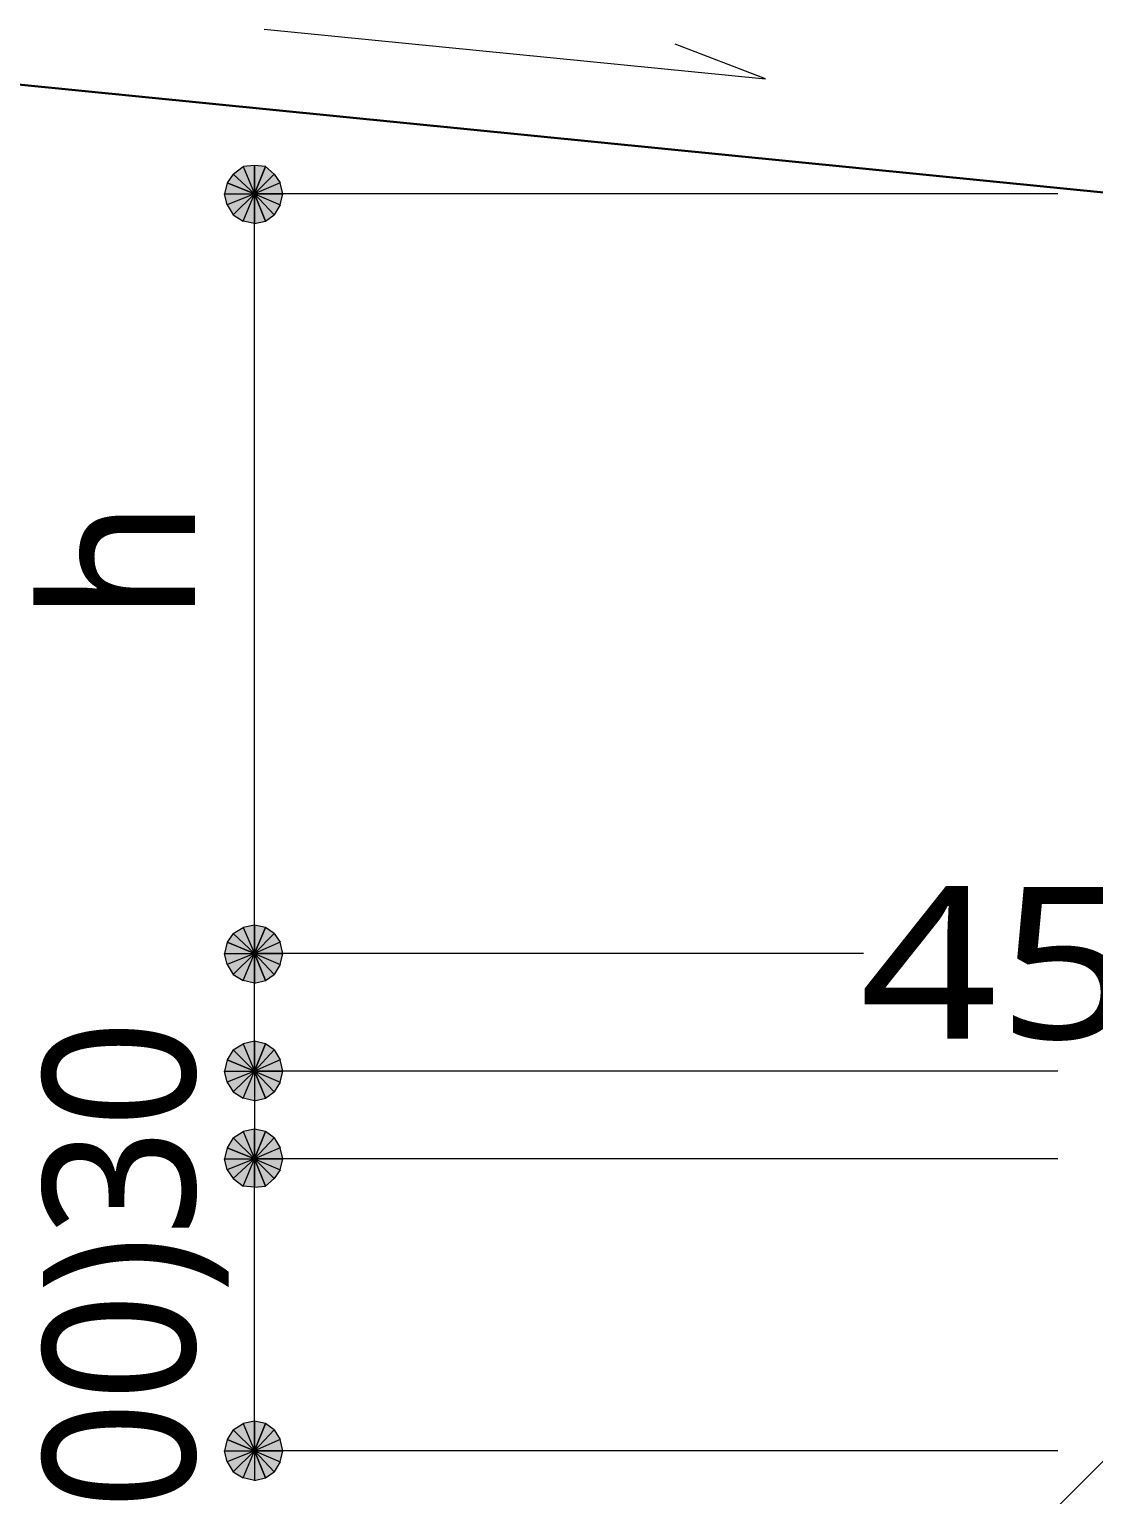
# Model space of a CAD drawing. Header units: millimetres. Extents: x 0 to 420, y 0 to 297.
# Drawn here: x 39.54 to 57.74, y 232.72 to 257.79 of the extents above; entities that cross this region are included whole.
import ezdxf
from ezdxf.enums import TextEntityAlignment as Align

# ---------------------------------------------------------------- set-up
doc = ezdxf.new("R2010")
doc.units = ezdxf.units.MM
doc.styles.add('kst32b', font='NotoSansJP-Variable.ttf')

msp = doc.modelspace()

# ---------------------------------------------------------------- hatches: boundary and pattern name
h = msp.add_hatch(color=7)
h.paths.add_polyline_path([(43.392, 255.46), (43.201, 255.439), (43.392, 254.974), (43.392, 255.46)])
h.paths.add_polyline_path([(43.201, 255.439), (43.392, 254.974), (43.032, 255.312), (43.201, 255.439)])
h.paths.add_polyline_path([(43.392, 254.974), (43.032, 255.312), (42.926, 255.164), (43.392, 254.974)])
for points in [[(43.582, 255.439), (43.392, 255.46), (43.392, 254.974), (43.582, 255.439)], [(43.582, 242.422), (43.392, 242.464), (43.392, 241.977), (43.582, 242.422)], [(43.582, 240.432), (43.392, 240.474), (43.392, 239.966), (43.582, 240.432)], [(43.582, 238.929), (43.392, 238.972), (43.392, 238.464), (43.582, 238.929)], [(43.582, 233.934), (43.392, 233.976), (43.392, 233.468), (43.582, 233.934)]]:
    msp.add_hatch(color=7).paths.add_polyline_path(points)
h = msp.add_hatch(color=7)
h.paths.add_polyline_path([(43.879, 254.974), (43.836, 255.164), (43.392, 254.974), (43.879, 254.974)])
h.paths.add_polyline_path([(43.836, 255.164), (43.392, 254.974), (43.73, 255.312), (43.836, 255.164)])
h.paths.add_polyline_path([(43.392, 254.974), (43.73, 255.312), (43.582, 255.439), (43.392, 254.974)])
h = msp.add_hatch(color=7)
h.paths.add_polyline_path([(42.926, 255.164), (42.884, 254.974), (43.392, 254.974), (42.926, 255.164)])
h.paths.add_polyline_path([(42.884, 254.974), (43.392, 254.974), (42.926, 254.783), (42.884, 254.974)])
h.paths.add_polyline_path([(43.392, 254.974), (42.926, 254.783), (43.032, 254.614), (43.392, 254.974)])
h = msp.add_hatch(color=7)
h.paths.add_polyline_path([(43.032, 254.614), (43.201, 254.508), (43.392, 254.974), (43.032, 254.614)])
h.paths.add_polyline_path([(43.201, 254.508), (43.392, 254.974), (43.392, 254.466), (43.201, 254.508)])
h.paths.add_polyline_path([(43.392, 254.974), (43.392, 254.466), (43.582, 254.508), (43.392, 254.974)])
h = msp.add_hatch(color=7)
h.paths.add_polyline_path([(43.582, 254.508), (43.73, 254.614), (43.392, 254.974), (43.582, 254.508)])
h.paths.add_polyline_path([(43.73, 254.614), (43.392, 254.974), (43.836, 254.783), (43.73, 254.614)])
h.paths.add_polyline_path([(43.392, 254.974), (43.836, 254.783), (43.879, 254.974), (43.392, 254.974)])
h = msp.add_hatch(color=7)
h.paths.add_polyline_path([(43.392, 242.464), (43.201, 242.422), (43.392, 241.977), (43.392, 242.464)])
h.paths.add_polyline_path([(43.201, 242.422), (43.392, 241.977), (43.032, 242.316), (43.201, 242.422)])
h.paths.add_polyline_path([(43.392, 241.977), (43.032, 242.316), (42.926, 242.168), (43.392, 241.977)])
h = msp.add_hatch(color=7)
h.paths.add_polyline_path([(43.879, 241.977), (43.836, 242.168), (43.392, 241.977), (43.879, 241.977)])
h.paths.add_polyline_path([(43.836, 242.168), (43.392, 241.977), (43.73, 242.316), (43.836, 242.168)])
h.paths.add_polyline_path([(43.392, 241.977), (43.73, 242.316), (43.582, 242.422), (43.392, 241.977)])
h = msp.add_hatch(color=7)
h.paths.add_polyline_path([(42.926, 242.168), (42.884, 241.977), (43.392, 241.977), (42.926, 242.168)])
h.paths.add_polyline_path([(42.884, 241.977), (43.392, 241.977), (42.926, 241.787), (42.884, 241.977)])
h.paths.add_polyline_path([(43.392, 241.977), (42.926, 241.787), (43.032, 241.617), (43.392, 241.977)])
h = msp.add_hatch(color=7)
h.paths.add_polyline_path([(43.032, 241.617), (43.201, 241.512), (43.392, 241.977), (43.032, 241.617)])
h.paths.add_polyline_path([(43.201, 241.512), (43.392, 241.977), (43.392, 241.469), (43.201, 241.512)])
h.paths.add_polyline_path([(43.392, 241.977), (43.392, 241.469), (43.582, 241.512), (43.392, 241.977)])
h = msp.add_hatch(color=7)
h.paths.add_polyline_path([(43.582, 241.512), (43.73, 241.617), (43.392, 241.977), (43.582, 241.512)])
h.paths.add_polyline_path([(43.73, 241.617), (43.392, 241.977), (43.836, 241.787), (43.73, 241.617)])
h.paths.add_polyline_path([(43.392, 241.977), (43.836, 241.787), (43.879, 241.977), (43.392, 241.977)])
h = msp.add_hatch(color=7)
h.paths.add_polyline_path([(43.392, 240.474), (43.201, 240.432), (43.392, 239.966), (43.392, 240.474)])
h.paths.add_polyline_path([(43.201, 240.432), (43.392, 239.966), (43.032, 240.326), (43.201, 240.432)])
h.paths.add_polyline_path([(43.392, 239.966), (43.032, 240.326), (42.926, 240.157), (43.392, 239.966)])
h = msp.add_hatch(color=7)
h.paths.add_polyline_path([(43.879, 239.966), (43.836, 240.157), (43.392, 239.966), (43.879, 239.966)])
h.paths.add_polyline_path([(43.836, 240.157), (43.392, 239.966), (43.73, 240.326), (43.836, 240.157)])
h.paths.add_polyline_path([(43.392, 239.966), (43.73, 240.326), (43.582, 240.432), (43.392, 239.966)])
h = msp.add_hatch(color=7)
h.paths.add_polyline_path([(42.926, 240.157), (42.884, 239.966), (43.392, 239.966), (42.926, 240.157)])
h.paths.add_polyline_path([(42.884, 239.966), (43.392, 239.966), (42.926, 239.776), (42.884, 239.966)])
h.paths.add_polyline_path([(43.392, 239.966), (42.926, 239.776), (43.032, 239.607), (43.392, 239.966)])
h = msp.add_hatch(color=7)
h.paths.add_polyline_path([(43.032, 239.607), (43.201, 239.501), (43.392, 239.966), (43.032, 239.607)])
h.paths.add_polyline_path([(43.201, 239.501), (43.392, 239.966), (43.392, 239.458), (43.201, 239.501)])
h.paths.add_polyline_path([(43.392, 239.966), (43.392, 239.458), (43.582, 239.501), (43.392, 239.966)])
h = msp.add_hatch(color=7)
h.paths.add_polyline_path([(43.582, 239.501), (43.73, 239.607), (43.392, 239.966), (43.582, 239.501)])
h.paths.add_polyline_path([(43.73, 239.607), (43.392, 239.966), (43.836, 239.776), (43.73, 239.607)])
h.paths.add_polyline_path([(43.392, 239.966), (43.836, 239.776), (43.879, 239.966), (43.392, 239.966)])
h = msp.add_hatch(color=7)
h.paths.add_polyline_path([(43.392, 238.972), (43.201, 238.929), (43.392, 238.464), (43.392, 238.972)])
h.paths.add_polyline_path([(43.201, 238.929), (43.392, 238.464), (43.032, 238.823), (43.201, 238.929)])
h.paths.add_polyline_path([(43.392, 238.464), (43.032, 238.823), (42.926, 238.654), (43.392, 238.464)])
h = msp.add_hatch(color=7)
h.paths.add_polyline_path([(43.879, 238.464), (43.836, 238.654), (43.392, 238.464), (43.879, 238.464)])
h.paths.add_polyline_path([(43.836, 238.654), (43.392, 238.464), (43.73, 238.823), (43.836, 238.654)])
h.paths.add_polyline_path([(43.392, 238.464), (43.73, 238.823), (43.582, 238.929), (43.392, 238.464)])
h = msp.add_hatch(color=7)
h.paths.add_polyline_path([(42.926, 238.654), (42.884, 238.464), (43.392, 238.464), (42.926, 238.654)])
h.paths.add_polyline_path([(42.884, 238.464), (43.392, 238.464), (42.926, 238.273), (42.884, 238.464)])
h.paths.add_polyline_path([(43.392, 238.464), (42.926, 238.273), (43.032, 238.125), (43.392, 238.464)])
h = msp.add_hatch(color=7)
h.paths.add_polyline_path([(43.032, 238.125), (43.201, 237.998), (43.392, 238.464), (43.032, 238.125)])
h.paths.add_polyline_path([(43.201, 237.998), (43.392, 238.464), (43.392, 237.977), (43.201, 237.998)])
h.paths.add_polyline_path([(43.392, 238.464), (43.392, 237.977), (43.582, 237.998), (43.392, 238.464)])
h = msp.add_hatch(color=7)
h.paths.add_polyline_path([(43.582, 237.998), (43.73, 238.125), (43.392, 238.464), (43.582, 237.998)])
h.paths.add_polyline_path([(43.73, 238.125), (43.392, 238.464), (43.836, 238.273), (43.73, 238.125)])
h.paths.add_polyline_path([(43.392, 238.464), (43.836, 238.273), (43.879, 238.464), (43.392, 238.464)])
h = msp.add_hatch(color=7)
h.paths.add_polyline_path([(43.392, 233.976), (43.201, 233.934), (43.392, 233.468), (43.392, 233.976)])
h.paths.add_polyline_path([(43.201, 233.934), (43.392, 233.468), (43.032, 233.828), (43.201, 233.934)])
h.paths.add_polyline_path([(43.392, 233.468), (43.032, 233.828), (42.926, 233.659), (43.392, 233.468)])
h = msp.add_hatch(color=7)
h.paths.add_polyline_path([(43.879, 233.468), (43.836, 233.659), (43.392, 233.468), (43.879, 233.468)])
h.paths.add_polyline_path([(43.836, 233.659), (43.392, 233.468), (43.73, 233.828), (43.836, 233.659)])
h.paths.add_polyline_path([(43.392, 233.468), (43.73, 233.828), (43.582, 233.934), (43.392, 233.468)])
h = msp.add_hatch(color=7)
h.paths.add_polyline_path([(42.926, 233.659), (42.884, 233.468), (43.392, 233.468), (42.926, 233.659)])
h.paths.add_polyline_path([(42.884, 233.468), (43.392, 233.468), (42.926, 233.278), (42.884, 233.468)])
h.paths.add_polyline_path([(43.392, 233.468), (42.926, 233.278), (43.032, 233.108), (43.392, 233.468)])
h = msp.add_hatch(color=7)
h.paths.add_polyline_path([(43.032, 233.108), (43.201, 233.003), (43.392, 233.468), (43.032, 233.108)])
h.paths.add_polyline_path([(43.201, 233.003), (43.392, 233.468), (43.392, 232.96), (43.201, 233.003)])
h.paths.add_polyline_path([(43.392, 233.468), (43.392, 232.96), (43.582, 233.003), (43.392, 233.468)])
h = msp.add_hatch(color=7)
h.paths.add_polyline_path([(43.582, 233.003), (43.73, 233.108), (43.392, 233.468), (43.582, 233.003)])
h.paths.add_polyline_path([(43.73, 233.108), (43.392, 233.468), (43.836, 233.278), (43.73, 233.108)])
h.paths.add_polyline_path([(43.392, 233.468), (43.836, 233.278), (43.879, 233.468), (43.392, 233.468)])

# ---------------------------------------------------------------- linework, layer by layer
at = {"lineweight": 13}
for points in [[(43.561, 257.789), (52.134, 256.942), (50.588, 257.535)], [(57.129, 254.974), (43.392, 254.974)], [(43.392, 239.966), (43.392, 241.977), (43.392, 254.974)], [(53.806, 241.977), (43.392, 241.977)], [(57.129, 239.966), (43.392, 239.966)], [(43.392, 239.966), (43.392, 238.464)], [(57.129, 238.464), (43.392, 238.464)], [(43.392, 233.468), (43.392, 238.464)], [(59.119, 234.505), (47.625, 222.991)], [(57.129, 233.468), (43.392, 233.468)]]:
    msp.add_lwpolyline(points, dxfattribs=at)
at = {"lineweight": 30}
msp.add_lwpolyline([(58.145, 254.974), (38.142, 256.963)], dxfattribs=at)
at = {"lineweight": 0}
for points in [[(43.392, 254.974), (43.032, 255.312), (42.926, 255.164)], [(43.201, 255.439), (43.392, 254.974), (43.032, 255.312)], [(43.392, 255.46), (43.201, 255.439), (43.392, 254.974)], [(43.582, 255.439), (43.392, 255.46), (43.392, 254.974)], [(43.392, 254.974), (43.73, 255.312), (43.582, 255.439)], [(43.836, 255.164), (43.392, 254.974), (43.73, 255.312)], [(42.926, 255.164), (42.884, 254.974), (43.392, 254.974)], [(43.879, 254.974), (43.836, 255.164), (43.392, 254.974)], [(42.884, 254.974), (43.392, 254.974), (42.926, 254.783)], [(43.392, 254.974), (42.926, 254.783), (43.032, 254.614)], [(43.032, 254.614), (43.201, 254.508), (43.392, 254.974)], [(43.201, 254.508), (43.392, 254.974), (43.392, 254.466)], [(43.392, 254.974), (43.392, 254.466), (43.582, 254.508)], [(43.582, 254.508), (43.73, 254.614), (43.392, 254.974)], [(43.73, 254.614), (43.392, 254.974), (43.836, 254.783)], [(43.392, 254.974), (43.836, 254.783), (43.879, 254.974)], [(43.392, 242.464), (43.201, 242.422), (43.392, 241.977)], [(43.582, 242.422), (43.392, 242.464), (43.392, 241.977)], [(43.392, 241.977), (43.032, 242.316), (42.926, 242.168)], [(43.201, 242.422), (43.392, 241.977), (43.032, 242.316)], [(43.392, 241.977), (43.73, 242.316), (43.582, 242.422)], [(43.836, 242.168), (43.392, 241.977), (43.73, 242.316)], [(42.926, 242.168), (42.884, 241.977), (43.392, 241.977)], [(42.884, 241.977), (43.392, 241.977), (42.926, 241.787)], [(43.392, 241.977), (42.926, 241.787), (43.032, 241.617)], [(43.032, 241.617), (43.201, 241.512), (43.392, 241.977)], [(43.201, 241.512), (43.392, 241.977), (43.392, 241.469)], [(43.879, 241.977), (43.836, 242.168), (43.392, 241.977)], [(43.392, 241.977), (43.392, 241.469), (43.582, 241.512)], [(43.582, 241.512), (43.73, 241.617), (43.392, 241.977)], [(43.73, 241.617), (43.392, 241.977), (43.836, 241.787)], [(43.392, 241.977), (43.836, 241.787), (43.879, 241.977)], [(43.392, 240.474), (43.201, 240.432), (43.392, 239.966)], [(43.582, 240.432), (43.392, 240.474), (43.392, 239.966)], [(43.392, 239.966), (43.032, 240.326), (42.926, 240.157)], [(43.201, 240.432), (43.392, 239.966), (43.032, 240.326)], [(43.392, 239.966), (43.73, 240.326), (43.582, 240.432)], [(43.836, 240.157), (43.392, 239.966), (43.73, 240.326)], [(42.926, 240.157), (42.884, 239.966), (43.392, 239.966)], [(42.884, 239.966), (43.392, 239.966), (42.926, 239.776)], [(43.392, 239.966), (42.926, 239.776), (43.032, 239.607)], [(43.032, 239.607), (43.201, 239.501), (43.392, 239.966)], [(43.201, 239.501), (43.392, 239.966), (43.392, 239.458)], [(43.879, 239.966), (43.836, 240.157), (43.392, 239.966)], [(43.392, 239.966), (43.392, 239.458), (43.582, 239.501)], [(43.582, 239.501), (43.73, 239.607), (43.392, 239.966)], [(43.73, 239.607), (43.392, 239.966), (43.836, 239.776)], [(43.392, 239.966), (43.836, 239.776), (43.879, 239.966)], [(43.392, 238.972), (43.201, 238.929), (43.392, 238.464)], [(43.582, 238.929), (43.392, 238.972), (43.392, 238.464)], [(43.392, 238.464), (43.032, 238.823), (42.926, 238.654)], [(43.201, 238.929), (43.392, 238.464), (43.032, 238.823)], [(43.392, 238.464), (43.73, 238.823), (43.582, 238.929)], [(43.836, 238.654), (43.392, 238.464), (43.73, 238.823)], [(42.926, 238.654), (42.884, 238.464), (43.392, 238.464)], [(42.884, 238.464), (43.392, 238.464), (42.926, 238.273)], [(43.392, 238.464), (42.926, 238.273), (43.032, 238.125)], [(43.032, 238.125), (43.201, 237.998), (43.392, 238.464)], [(43.201, 237.998), (43.392, 238.464), (43.392, 237.977)], [(43.879, 238.464), (43.836, 238.654), (43.392, 238.464)], [(43.392, 238.464), (43.392, 237.977), (43.582, 237.998)], [(43.582, 237.998), (43.73, 238.125), (43.392, 238.464)], [(43.73, 238.125), (43.392, 238.464), (43.836, 238.273)], [(43.392, 238.464), (43.836, 238.273), (43.879, 238.464)], [(43.201, 233.934), (43.392, 233.468), (43.032, 233.828)], [(43.392, 233.976), (43.201, 233.934), (43.392, 233.468)], [(43.582, 233.934), (43.392, 233.976), (43.392, 233.468)], [(43.392, 233.468), (43.73, 233.828), (43.582, 233.934)], [(43.392, 233.468), (43.032, 233.828), (42.926, 233.659)], [(43.836, 233.659), (43.392, 233.468), (43.73, 233.828)], [(42.926, 233.659), (42.884, 233.468), (43.392, 233.468)], [(42.884, 233.468), (43.392, 233.468), (42.926, 233.278)], [(43.392, 233.468), (42.926, 233.278), (43.032, 233.108)], [(43.032, 233.108), (43.201, 233.003), (43.392, 233.468)], [(43.201, 233.003), (43.392, 233.468), (43.392, 232.96)], [(43.879, 233.468), (43.836, 233.659), (43.392, 233.468)], [(43.392, 233.468), (43.392, 232.96), (43.582, 233.003)], [(43.582, 233.003), (43.73, 233.108), (43.392, 233.468)], [(43.73, 233.108), (43.392, 233.468), (43.836, 233.278)], [(43.392, 233.468), (43.836, 233.278), (43.879, 233.468)]]:
    msp.add_lwpolyline(points, close=True, dxfattribs=at)

# ---------------------------------------------------------------- texts
at = {"style": 'kst32b'}
msp.add_text('h', height=2.599, rotation=90, dxfattribs=at).set_placement((42.376, 247.65))
for s, p, p2 in [('45°', (53.742, 240.517), (60.239, 240.517)), ('(100)30', (42.376, 229.637), (42.376, 240.844))]:
    msp.add_text(s, height=2.5989, dxfattribs=at).set_placement(p, p2, align=Align.FIT)

doc.saveas('drawing.dxf')
